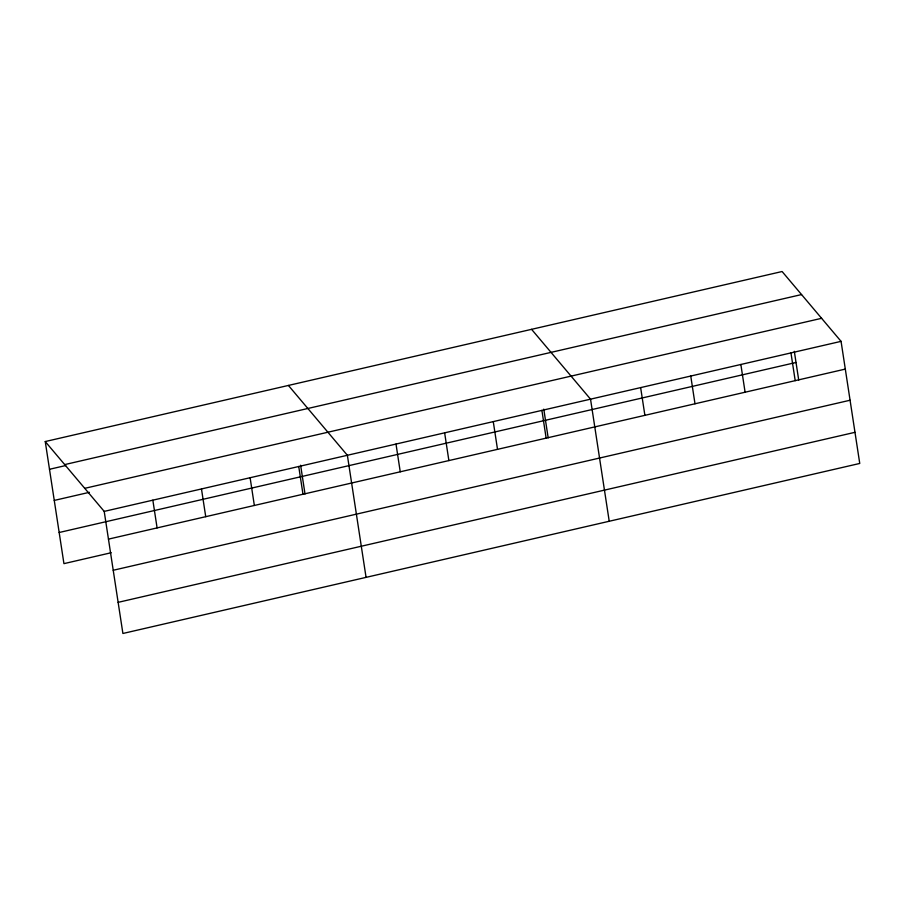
<?xml version="1.0" encoding="UTF-8"?>
<svg xmlns="http://www.w3.org/2000/svg" width="905" height="905" viewBox="0 0 905 905"><rect width="100%" height="100%" fill="white"/><g stroke="black" fill="none" stroke-linecap="round" stroke-linejoin="round"><path stroke-width="1.36" d="M45.25 441.55L782.101 271.523L841.062 341.355L859.75 463.451L122.899 633.477L104.211 511.393L45.25 441.55L63.938 563.645L111.213 552.729M64.708 464.593L801.558 294.566M49.492 469.288L65.703 465.543M84.753 488.338L821.604 318.311M54.255 500.42L89.38 492.32M104.211 511.393L841.062 341.355M59.164 532.502L796.015 362.475M108.464 539.131L845.315 369.093M113.227 570.263L850.078 400.236M118.136 602.345L854.987 432.319M531.574 329.33L590.535 399.173L609.223 521.257M288.412 385.44L347.373 455.283L366.061 577.367M794.318 351.31L798.719 380.077M790.959 352.927L795.201 380.654M740.856 364.489L745.098 392.216M690.753 376.05L694.995 403.777M640.638 387.612L644.892 415.35M543.781 409.128L548.181 437.884M541.903 410.395L546.145 438.133M493.27 421.617L497.512 449.355M444.638 432.839L448.88 460.577M396.005 444.061L400.248 471.799M300.618 465.238L305.019 493.994M298.74 466.505L302.983 494.243M250.108 477.727L254.35 505.465M201.476 488.949L205.729 516.687M152.843 500.171L157.097 527.909"/></g></svg>
